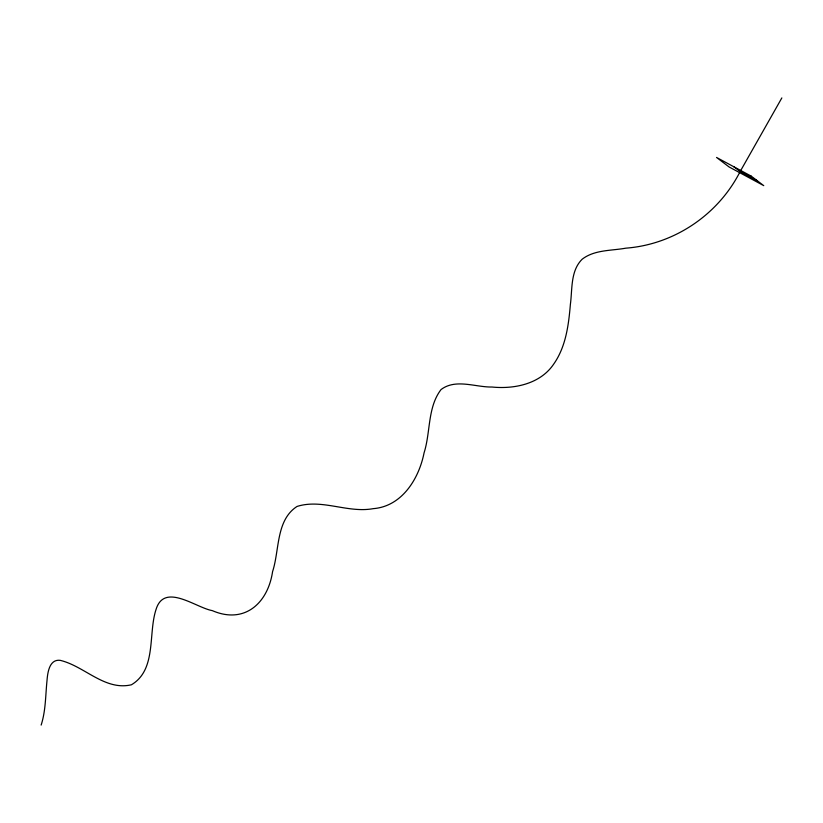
<?xml version="1.0" encoding="UTF-8"?>
<svg xmlns="http://www.w3.org/2000/svg" width="823" height="823" viewBox="0 0 823 823"><rect width="100%" height="100%" fill="white"/><g stroke="black" fill="none" stroke-linecap="round" stroke-linejoin="round"><path stroke-width="1.23" d="M41.15 725.084C45.81 710.65 45.481 695.301 47.024 680.374C47.652 672.556 49.38 659.017 60.141 660.334C84.502 666.064 104.716 691.011 131.413 684.787C156.73 669.788 148.047 633.977 155.959 609.73C164.106 582.087 195.761 607.703 212.303 610.625C244.493 624.544 267.907 603.228 272.578 571.604C279.635 550.134 275.798 520.229 297.021 506.454C321.947 498.553 347.728 513.346 373.189 508.655C401.974 506.454 418.989 478.667 424.071 452.845C430.686 432.178 427.374 407.436 441.035 389.567C455.685 378.405 475.365 387.304 491.989 387.026C514.457 389.269 540.289 383.971 553.694 364.116C565.905 346.75 568.631 325.003 570.38 304.397C572.427 289.264 570.36 270.901 582.159 259.224C594.494 249.657 611.222 250.83 625.85 248.165C674.191 244.503 718.253 214.752 740.144 171.544L781.85 97.916M757.479 180.885L740.144 171.544L733.869 166.781M751.214 176.132L716.535 157.44L729.075 166.956L763.754 185.648L751.214 176.132"/></g></svg>
